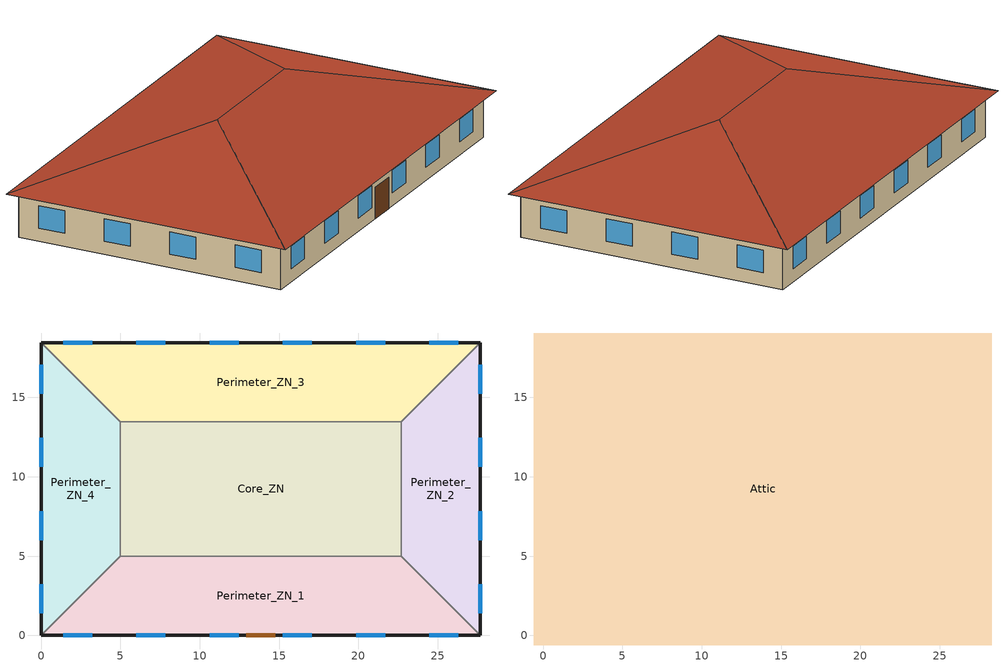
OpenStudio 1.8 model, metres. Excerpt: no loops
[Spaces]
Perimeter_ZN_1
 floor ground: 22.69,5 27.69,0 0,0 5,5 z0
 wall outside: 0,0 27.69,0 z0:3.05
 wall to Perimeter_ZN_4: 5,5 0,0 z0:3.05
 wall to Core_ZN: 22.69,5 5,5 z0:3.05
 wall to Perimeter_ZN_2: 27.69,0 22.69,5 z0:3.05
 window: 1.39,0 3.22,0 / 19.85,0 21.68,0 / 15.24,0 17.07,0 / 6.01,0 7.84,0 / 10.62,0 12.45,0 / 24.47,0 26.3,0 z0.9:2.42
 door: 12.93,0 14.76,0 z0:2.13
Perimeter_ZN_2
 floor ground: 27.69,18.46 27.69,0 22.69,5 22.69,13.46 z0
 wall outside: 27.69,0 27.69,18.46 z0:3.05
 wall to Perimeter_ZN_3: 27.69,18.46 22.69,13.46 z0:3.05
 wall to Core_ZN: 22.69,13.46 22.69,5 z0:3.05
 window: 27.69,1.39 27.69,3.22 / 27.69,10.62 27.69,12.45 / 27.69,15.24 27.69,17.07 / 27.69,6.01 27.69,7.84 z0.9:2.42
Perimeter_ZN_3
 floor ground: 27.69,18.46 22.69,13.46 5,13.46 0,18.46 z0
 wall outside: 27.69,18.46 0,18.46 z0:3.05
 wall to Core_ZN: 5,13.46 22.69,13.46 z0:3.05
 wall to Perimeter_ZN_4: 0,18.46 5,13.46 z0:3.05
 window: 21.68,18.46 19.85,18.46 / 7.84,18.46 6.01,18.46 / 17.07,18.46 15.24,18.46 / 12.45,18.46 10.62,18.46 / 26.3,18.46 24.47,18.46 / 3.22,18.46 1.39,18.46 z0.9:2.42
Perimeter_ZN_4
 floor ground: 0,18.46 5,13.46 5,5 0,0 z0
 wall outside: 0,18.46 0,0 z0:3.05
 wall to Core_ZN: 5,5 5,13.46 z0:3.05
 window: 0,3.22 0,1.39 / 0,12.45 0,10.62 / 0,7.84 0,6.01 / 0,17.07 0,15.24 z0.9:2.42
Core_ZN
 floor ground: 22.69,13.46 22.69,5 5,5 5,13.46 z0
Attic
 floor outside: 28.29,19.06 27.69,18.46 0,18.46 -0.6,19.06 z3.05; -0.6,19.06 0,18.46 0,0 -0.6,-0.6 z3.05; 28.29,19.06 28.29,-0.6 27.69,0 27.69,18.46 z3.05; 27.69,0 28.29,-0.6 -0.6,-0.6 0,0 z3.05
 floor to Perimeter_ZN_4: 0,18.46 5,13.46 5,5 0,0 z3.05
 floor to Perimeter_ZN_1: 22.69,5 27.69,0 0,0 5,5 z3.05
 floor to Perimeter_ZN_2: 27.69,18.46 27.69,0 22.69,5 22.69,13.46 z3.05
 floor to Core_ZN: 22.69,13.46 22.69,5 5,5 5,13.46 z3.05
 floor to Perimeter_ZN_3: 27.69,18.46 22.69,13.46 5,13.46 0,18.46 z3.05
 roof outside: 18.46,9.23,6.33 28.29,-0.6,3.05 28.29,19.06,3.05; 18.46,9.23,6.33 28.29,19.06,3.05 -0.6,19.06,3.05 9.23,9.23,6.33; 9.23,9.23,6.33 -0.6,-0.6,3.05 28.29,-0.6,3.05 18.46,9.23,6.33; 9.23,9.23,6.33 -0.6,19.06,3.05 -0.6,-0.6,3.05
[Site]
Houston Bush Intercontinental_TX_USA: Latitude {deg}=30; Longitude {deg}=-95.37; Time Zone {hr}=-6; Elevation {m}=29; Terrain=City
[Building]
90.1-2010-SmallOffice-ASHRAE 169-2006-2A created: 2015-08-18 13:45:00 -0600: North Axis {deg}=0; Default Construction Set=90.1-2010 - Office - ASHRAE 169-2006-2A
[Site:GroundTemperature:BuildingSurface]
20.38, 20.28, 20.43, 20.62, 20.85, 22.92, 23.46, 23.6, 23.62, 21.54, 20.98, 20.57
[Site:WaterMainsTemperature]
Calculation Method=Correlation; Annual Average Outdoor Air Temperature {C}=20.3167; Maximum Difference In Monthly Average Outdoor Air Temperatures {deltaC}=17.8
[SizingPeriod:DesignDay] Barometric Pressure {Pa}=100977; Sky Clearness=0; Rain Indicator=0; Snow Indicator=0; Day of Month=21; Daylight Saving Time Indicator=0; Humidity Indicating Type=Wetbulb; Dry-Bulb Temperature Range Modifier Type=DefaultMultipliers
Name | Maximum Dry-Bulb Temperature {C} | Daily Dry-Bulb Temperature Range {deltaC} | Humidity Indicating Conditions at Maximum Dry-Bulb {BasedOnField A3} | Wind Speed {m/s} | Wind Direction {deg} | Month | Day Type | Solar Model Indicator | ASHRAE Taub | ASHRAE Taud
Houston Bush Intercontinental Ann Htg 99.6% Condns DB | -1.6 | 0 | -1.6 | 2.8 | 0 | 1 | WinterDesignDay | ASHRAEClearSky
Houston Bush Intercontinental Ann Clg .4% Condns DB=>MWB | 36 | 10.1 | 24.8 | 3.5 | 170 | 7 | SummerDesignDay | ASHRAETau | 0.499 | 1.97
[Material:NoMass] Thermal Absorptance=0.9; Solar Absorptance=0.7
Name | Roughness | Thermal Resistance {m2-K/W} | Visible Absorptance
CP02 CARPET PAD | VeryRough | 0.21648 | 0.8
Typical Insulation R-6.78 | Smooth | 1.19347 | 0.7
Typical Carpet Pad | Smooth | 0.21648 | 0.8
Typical Insulation R-5.89 | Smooth | 1.03652 | 0.7
Typical Insulation R-19.72 | Smooth | 3.4722 | 0.7
Typical Insulation R-0.58 | Smooth | 0.101875 | 0.7
Typical Insulation | Smooth | 0.0282222 | 0.7
[Material]
Name | Roughness | Thickness {m} | Conductivity {W/m-K} | Density {kg/m3} | Specific Heat {J/kg-K} | Thermal Absorptance | Solar Absorptance | Visible Absorptance
100mm Normalweight concrete floor | MediumSmooth | 0.1016 | 2.31 | 2322 | 832
G01 13mm gypsum board | Smooth | 0.0127 | 0.16 | 800 | 1090 | 0.9 | 0.7 | 0.5
4 in. Normalweight Concrete Floor | MediumRough | 0.1016 | 2.31 | 2322 | 832 | 0.9 | 0.7 | 0.7
25mm Stucco | Smooth | 0.0254 | 0.72 | 1856 | 840 | 0.9 | 0.7 | 0.7
5/8 in. Gypsum Board | MediumSmooth | 0.0159 | 0.16 | 800 | 1090 | 0.9 | 0.7 | 0.7
Roof Membrane - Highly Reflective | VeryRough | 0.0095 | 0.16 | 1121.29 | 1460 | 0.75 | 0.45 | 0.7
Metal Roof Surface; F08 Metal surface | Smooth | 0.0008 | 45.28 | 7824 | 500 | 0.9 | 0.7 | 0.7
6 in. Normalweight Concrete Floor | MediumRough | 0.1524 | 2.31 | 2322 | 832 | 0.9 | 0.7 | 0.7
8 in. Concrete Block Basement Wall | MediumRough | 0.2032 | 1.326 | 1842 | 912 | 0.9 | 0.7 | 0.7
G05 25mm wood | MediumSmooth | 0.0254 | 0.15 | 608 | 1630 | 0.9 | 0.5 | 0.5
Std Wood 6inch | MediumSmooth | 0.15 | 0.12 | 540 | 1210 | 0.9 | 0.7 | 0.7
[Construction]
Typical Insulated Exterior Mass Floor R-9.35: Typical Insulation R-6.78, 4 in. Normalweight Concrete Floor, Typical Carpet Pad
Typical Insulated Steel Framed Exterior Wall R-8.06: 25mm Stucco, 5/8 in. Gypsum Board, Typical Insulation R-5.89, 5/8 in. Gypsum Board
Typical IEAD Roof - Highly Reflective R-20.83: Roof Membrane - Highly Reflective, Typical Insulation R-19.72, Metal Roof Surface
Typical Interior Floor: 100mm Normalweight concrete floor, CP02 CARPET PAD
Typical Interior Wall: G01 13mm gypsum board, G01 13mm gypsum board
Typical Interior Ceiling: CP02 CARPET PAD, 100mm Normalweight concrete floor
Typical Insulated Carpeted 6in Slab Floor: 6 in. Normalweight Concrete Floor, Typical Carpet Pad
Typical Insulated Basement Mass Wall: 8 in. Concrete Block Basement Wall
U 0.72 SHGC 0.25 Sgl Ref-B-M Tint 6mm: REF B TINT MID 6MM
Typical Insulated Metal Door R-1.43: F08 Metal surface, Typical Insulation R-0.58
Typical Overhead Door: Typical Insulation
U 1.98 SHGC 0.36 Sgl Ref-B-H Clr 6mm: REF B CLEAR HI 6MM
Typical Interior Window: Clear 3mm
Typical Interior Door; Typical Interior Partition: G05 25mm wood
InteriorFurnishings: Std Wood 6inch
[DefaultConstructionSet]
90.1-2010 - Office - ASHRAE 169-2006-2A: Default Exterior Surface Constructions=Default Surface Constructions 1; Default Interior Surface Constructions=Default Surface Constructions 2; Default Ground Contact Surface Constructions=Default Surface Constructions 3; Default Exterior SubSurface Constructions=Default Sub Surface Constructions 1; Default Interior SubSurface Constructions=Default Sub Surface Constructions 2; Interior Partition Construction=Typical Interior Partition
[DefaultSurfaceConstructions]
Name | Floor Construction | Wall Construction | Roof Ceiling Construction
Default Surface Constructions 1 | Typical Insulated Exterior Mass Floor R-9.35 | Typical Insulated Steel Framed Exterior Wall R-8.06 | Typical IEAD Roof - Highly Reflective R-20.83
Default Surface Constructions 2 | Typical Interior Floor | Typical Interior Wall | Typical Interior Ceiling
Default Surface Constructions 3 | Typical Insulated Carpeted 6in Slab Floor | Typical Insulated Basement Mass Wall
[DefaultSubSurfaceConstructions]
Name | Fixed Window Construction | Operable Window Construction | Door Construction | Overhead Door Construction | Skylight Construction | Tubular Daylight Dome Construction | Tubular Daylight Diffuser Construction
Default Sub Surface Constructions 1 | U 0.72 SHGC 0.25 Sgl Ref-B-M Tint 6mm | U 0.72 SHGC 0.25 Sgl Ref-B-M Tint 6mm | Typical Insulated Metal Door R-1.43 | Typical Overhead Door | U 1.98 SHGC 0.36 Sgl Ref-B-H Clr 6mm | Typical Interior Window | Typical Interior Window
Default Sub Surface Constructions 2 | Typical Interior Window | Typical Interior Window | Typical Interior Door
[WindowMaterial:Glazing] Optical Data Type=SpectralAverage; Infrared Transmittance at Normal Incidence=0; Front Side Infrared Hemispherical Emissivity=0.84; Conductivity {W/m-K}=0.9; Dirt Correction Factor for Solar and Visible Transmittance=1; Solar Diffusing=No
Name | Thickness {m} | Solar Transmittance at Normal Incidence | Front Side Solar Reflectance at Normal Incidence | Back Side Solar Reflectance at Normal Incidence | Visible Transmittance at Normal Incidence | Front Side Visible Reflectance at Normal Incidence | Back Side Visible Reflectance at Normal Incidence | Back Side Infrared Hemispherical Emissivity
REF B TINT MID 6MM | 0.006 | 0.1 | 0.11 | 0.41 | 0.13 | 0.1 | 0.32 | 0.45
REF B CLEAR HI 6MM | 0.006 | 0.24 | 0.16 | 0.32 | 0.3 | 0.16 | 0.29 | 0.6
Clear 3mm | 0.003 | 0.837 | 0.075 | 0.075 | 0.898 | 0.081 | 0.081 | 0.84
[Space]
Name | Space Type | Thermal Zone | Part of Total Floor Area
Perimeter_ZN_1 | 90.1-2010 - Office - WholeBuilding - Sm Office | Perimeter_ZN_1 ZN | Yes
Attic | 90.1-2010 - Office - Attic | Attic ZN | No
Perimeter_ZN_2 | 90.1-2010 - Office - WholeBuilding - Sm Office | Perimeter_ZN_2 ZN | Yes
Perimeter_ZN_3 | 90.1-2010 - Office - WholeBuilding - Sm Office | Perimeter_ZN_3 ZN | Yes
Perimeter_ZN_4 | 90.1-2010 - Office - WholeBuilding - Sm Office | Perimeter_ZN_4 ZN | Yes
Core_ZN | 90.1-2010 - Office - WholeBuilding - Sm Office | Core_ZN ZN | Yes
[SpaceType] Standards Building Type=Office
Name | Default Schedule Set | Design Specification Outdoor Air Object | Standards Space Type
90.1-2010 - Office - WholeBuilding - Sm Office | 90.1-2010 - Office - WholeBuilding - Sm Office Schedule Set | 90.1-2010 - Office - WholeBuilding - Sm Office Ventilation | WholeBuilding - Sm Office
90.1-2010 - Office - Attic | 90.1-2010 - Office - Attic Schedule Set | 90.1-2010 - Office - Attic Ventilation | Attic
[DefaultScheduleSet] Infiltration Schedule=OfficeMedium INFIL_SCH_PNNL
Name | Number of People Schedule | People Activity Level Schedule | Lighting Schedule | Electric Equipment Schedule
90.1-2010 - Office - WholeBuilding - Sm Office Schedule Set | OfficeSmall BLDG_OCC_SCH | OfficeSmall ACTIVITY_SCH | OfficeSmall BLDG_LIGHT_SCH | OfficeSmall BLDG_EQUIP_SCH
90.1-2010 - Office - Attic Schedule Set
[Lights:Definition]
90.1-2010 - Office - WholeBuilding - Sm Office Lights Definition: Design Level Calculation Method=Watts/Area; Watts per Space Floor Area {W/m2}=9.68752; Fraction Radiant=0.7; Fraction Visible=0.2; Return Air Fraction=0
[Lights]
90.1-2010 - Office - WholeBuilding - Sm Office Lights: Lights Definition=90.1-2010 - Office - WholeBuilding - Sm Office Lights Definition; Space or SpaceType=90.1-2010 - Office - WholeBuilding - Sm Office
[DesignSpecification:OutdoorAir] Outdoor Air Method=Sum
Name | Outdoor Air Flow per Floor Area {m3/s-m2}
90.1-2010 - Office - WholeBuilding - Sm Office Ventilation | 0.004318
90.1-2010 - Office - Attic Ventilation
[People:Definition]
90.1-2010 - Office - WholeBuilding - Sm Office People Definition: Number of People Calculation Method=People/Area; People per Space Floor Area {person/m2}=0.0602779; Fraction Radiant=0.3
[People]
90.1-2010 - Office - WholeBuilding - Sm Office People: People Definition=90.1-2010 - Office - WholeBuilding - Sm Office People Definition; Space or SpaceType=90.1-2010 - Office - WholeBuilding - Sm Office
[ElectricEquipment:Definition]
90.1-2010 - Office - WholeBuilding - Sm Office Electric Equipment Definition: Design Level Calculation Method=Watts/Area; Watts per Space Floor Area {W/m2}=6.78126; Fraction Latent=0; Fraction Radiant=0.5; Fraction Lost=0
[ElectricEquipment]
90.1-2010 - Office - WholeBuilding - Sm Office Electric Equipment: Electric Equipment Definition=90.1-2010 - Office - WholeBuilding - Sm Office Electric Equipment Definition; Space or SpaceType=90.1-2010 - Office - WholeBuilding - Sm Office
[ThermostatSetpoint:DualSetpoint]
Name | Heating Setpoint Temperature Schedule | Cooling Setpoint Temperature Schedule
90.1-2010 - Office - WholeBuilding - Sm Office Thermostat | OfficeSmall HTGSETP_SCH_NO_OPTIMUM | OfficeSmall CLGSETP_SCH_NO_OPTIMUM
90.1-2010 - Office - Attic Thermostat
[SpaceInfiltration:DesignFlowRate] Design Flow Rate Calculation Method=Flow/ExteriorArea; Flow per Exterior Surface Area {m3/s-m2}=0.000569573; Constant Term Coefficient=0; Temperature Term Coefficient=0; Velocity Term Coefficient=0.224; Velocity Squared Term Coefficient=0
Name | Space or SpaceType
Perimeter_ZN_1 Infiltration | Perimeter_ZN_1
Perimeter_ZN_2 Infiltration | Perimeter_ZN_2
Perimeter_ZN_3 Infiltration | Perimeter_ZN_3
Perimeter_ZN_4 Infiltration | Perimeter_ZN_4
[InternalMass:Definition]
Internal Mass Definition 1: Construction=InteriorFurnishings; Design Level Calculation Method=SurfaceArea/Area; Surface Area per Space Floor Area=2
[InternalMass] Internal Mass Definition=Internal Mass Definition 1
Name | Space or SpaceType
Perimeter_ZN_1 Mass | Perimeter_ZN_1
Perimeter_ZN_2 Mass | Perimeter_ZN_2
Perimeter_ZN_3 Mass | Perimeter_ZN_3
Perimeter_ZN_4 Mass | Perimeter_ZN_4
Core_ZN Mass | Core_ZN
[ThermalZone] Use Ideal Air Loads=No
Name | Thermostat
Perimeter_ZN_2 ZN; Core_ZN ZN; Perimeter_ZN_1 ZN; Perimeter_ZN_3 ZN; Perimeter_ZN_4 ZN | 90.1-2010 - Office - WholeBuilding - Sm Office Thermostat
Attic ZN | 90.1-2010 - Office - Attic Thermostat
[Sizing:Zone]
Attic ZN: Zone Cooling Design Supply Air Temperature {C}=14; Zone Heating Design Supply Air Temperature {C}=40; Zone Cooling Design Supply Air Humidity Ratio {kg-H2O/kg-air}=0.0085; Zone Heating Design Supply Air Humidity Ratio {kg-H2O/kg-air}=0.008; Cooling Design Air Flow Method=DesignDay; Heating Design Air Flow Method=DesignDay
[AvailabilityManager:Scheduled] Schedule=OfficeSmall HVACOperationSchd
Availability Manager Scheduled 1; Availability Manager Scheduled 2; Availability Manager Scheduled 3; Availability Manager Scheduled 4; Availability Manager Scheduled 5
[AvailabilityManager:NightCycle] Control Type=CycleOnAny
Availability Manager Night Cycle 1; Availability Manager Night Cycle 2; Availability Manager Night Cycle 3; Availability Manager Night Cycle 4; Availability Manager Night Cycle 5
[Exterior:Lights:Definition]
Name | Design Level {W}
Occ Sensing Exterior Lights Def | 896.07
NonDimming Exterior Lights Def | 40.54
[Exterior:Lights] Control Option=AstronomicalClock
Name | Exterior Lights Definition | Schedule
Occ Sensing Exterior Lights Def | Occ Sensing Exterior Lights Def | OfficeSmall Exterior_lighting_schedule_b
NonDimming Exterior Lights Def | NonDimming Exterior Lights Def | OfficeSmall Exterior_lighting_schedule_a
[HeatExchanger:AirToAir:SensibleAndLatent] Availability Schedule=Always On Discrete; Nominal Supply Air Flow Rate {m3/s}=autosize; Sensible Effectiveness at 100% Heating Air Flow=0.7; Latent Effectiveness at 100% Heating Air Flow=0.6; Sensible Effectiveness at 75% Heating Air Flow=0.7; Latent Effectiveness at 75% Heating Air Flow=0.6; Sensible Effectiveness at 100% Cooling Air Flow=0.75; Latent Effectiveness at 100% Cooling Air Flow=0.6; Sensible Effectiveness at 75% Cooling Air Flow=0.75; Latent Effectiveness at 75% Cooling Air Flow=0.6; Supply Air Outlet Temperature Control=Yes; Heat Exchanger Type=Rotary; Frost Control Type=ExhaustOnly; Threshold Temperature {C}=-23.3; Initial Defrost Time Fraction=0.167; Rate of Defrost Time Fraction Increase {1/K}=1.44; Economizer Lockout=Yes
Name | Nominal Electric Power {W}
PSZ-AC-1 ERV | 513.663
PSZ-AC-2 ERV; PSZ-AC-4 ERV | 401.487
PSZ-AC-3 ERV | 258.507
[SetpointManager:OutdoorAirPretreat] Minimum Setpoint Temperature {C}=-99; Maximum Setpoint Temperature {C}=99; Minimum Setpoint Humidity Ratio {kgWater/kgDryAir}=1e-005; Maximum Setpoint Humidity Ratio {kgWater/kgDryAir}=1
Setpoint Manager Outdoor Air Pretreat 1; Setpoint Manager Outdoor Air Pretreat 2; Setpoint Manager Outdoor Air Pretreat 3; Setpoint Manager Outdoor Air Pretreat 4
[Schedule:Ruleset]
Name | Default Day Schedule | Summer Design Day Schedule | Winter Design Day Schedule
OfficeSmall BLDG_LIGHT_SCH | OfficeSmall BLDG_LIGHT_SCH Default | OfficeSmall BLDG_LIGHT_SCH Summer Design Day | OfficeSmall BLDG_LIGHT_SCH Winter Design Day
OfficeSmall BLDG_OCC_SCH | OfficeSmall BLDG_OCC_SCH Default | OfficeSmall BLDG_OCC_SCH Summer Design Day | OfficeSmall BLDG_OCC_SCH Winter Design Day
OfficeSmall ACTIVITY_SCH | OfficeSmall ACTIVITY_SCH Default | OfficeSmall ACTIVITY_SCH Summer Design Day | OfficeSmall ACTIVITY_SCH Winter Design Day
OfficeMedium INFIL_SCH_PNNL | OfficeMedium INFIL_SCH_PNNL Default | OfficeMedium INFIL_SCH_PNNL Summer Design Day | OfficeMedium INFIL_SCH_PNNL Winter Design Day
OfficeSmall BLDG_EQUIP_SCH | OfficeSmall BLDG_EQUIP_SCH Default | OfficeSmall BLDG_EQUIP_SCH Summer Design Day | OfficeSmall BLDG_EQUIP_SCH Winter Design Day
OfficeSmall HTGSETP_SCH_NO_OPTIMUM | OfficeSmall HTGSETP_SCH_NO_OPTIMUM Default | OfficeSmall HTGSETP_SCH_NO_OPTIMUM Summer Design Day | OfficeSmall HTGSETP_SCH_NO_OPTIMUM Winter Design Day
OfficeSmall CLGSETP_SCH_NO_OPTIMUM | OfficeSmall CLGSETP_SCH_NO_OPTIMUM Default | OfficeSmall CLGSETP_SCH_NO_OPTIMUM Summer Design Day | OfficeSmall CLGSETP_SCH_NO_OPTIMUM Winter Design Day
OfficeSmall HVACOperationSchd | OfficeSmall HVACOperationSchd Default | OfficeSmall HVACOperationSchd Summer Design Day | OfficeSmall HVACOperationSchd Winter Design Day
OfficeSmall Exterior_lighting_schedule_b | OfficeSmall Exterior_lighting_schedule_b Default | OfficeSmall Exterior_lighting_schedule_b Summer Design Day | OfficeSmall Exterior_lighting_schedule_b Winter Design Day
OfficeSmall Exterior_lighting_schedule_a | OfficeSmall Exterior_lighting_schedule_a Default | OfficeSmall Exterior_lighting_schedule_a Summer Design Day | OfficeSmall Exterior_lighting_schedule_a Winter Design Day
[Schedule:Day]
OfficeSmall BLDG_LIGHT_SCH Default; OfficeSmall BLDG_LIGHT_SCH Winter Design Day; OfficeSmall BLDG_OCC_SCH Default; OfficeSmall BLDG_OCC_SCH Winter Design Day; OfficeSmall BLDG_EQUIP_SCH Default; OfficeSmall BLDG_EQUIP_SCH Winter Design Day; OfficeSmall HTGSETP_SCH_NO_OPTIMUM Default; OfficeSmall CLGSETP_SCH_NO_OPTIMUM Default; OfficeSmall HVACOperationSchd Default; OfficeSmall HVACOperationSchd Winter Design Day: 24, 0, 0
OfficeSmall BLDG_LIGHT_SCH Summer Design Day; OfficeSmall BLDG_OCC_SCH Summer Design Day; OfficeMedium INFIL_SCH_PNNL Default; OfficeSmall BLDG_EQUIP_SCH Summer Design Day: 24, 0, 1
OfficeSmall BLDG_LIGHT_SCH Summer Design Day 1: 5, 0, 0.18, 7, 0, 0.23, 8, 0, 0.42, 12, 0, 0.9, 13, 0, 0.8, 17, 0, 0.9, 18, 0, 0.61, 20, 0, 0.42, 22, 0, 0.32, 23, 0, 0.23, 24, 0, 0.18
OfficeSmall BLDG_OCC_SCH Summer Design Day 1: 6, 0, 0, 7, 0, 0.11, 8, 0, 0.21, 12, 0, 1, 13, 0, 0.53, 17, 0, 1, 18, 0, 0.32, 22, 0, 0.11, 23, 0, 0.05, 24, 0, 0
OfficeSmall ACTIVITY_SCH Default; OfficeSmall ACTIVITY_SCH Winter Design Day; OfficeSmall ACTIVITY_SCH Summer Design Day: 24, 0, 120
OfficeMedium INFIL_SCH_PNNL Summer Design Day; OfficeMedium INFIL_SCH_PNNL Summer Design Day 1: 6, 0, 1, 22, 0, 0.25, 24, 0, 1
OfficeMedium INFIL_SCH_PNNL Winter Design Day; OfficeMedium INFIL_SCH_PNNL Summer Design Day 2: 6, 0, 1, 18, 0, 0.25, 24, 0, 1
OfficeSmall BLDG_EQUIP_SCH Summer Design Day 1: 8, 0, 0.5, 12, 0, 1, 13, 0, 0.94, 17, 0, 1, 18, 0, 0.5, 24, 0, 0.2
OfficeSmall HTGSETP_SCH_NO_OPTIMUM Summer Design Day: 24, 0, 15.56
OfficeSmall HTGSETP_SCH_NO_OPTIMUM Summer Design Day 1: 6, 0, 15.56, 19, 0, 21.11, 24, 0, 15.56
OfficeSmall HTGSETP_SCH_NO_OPTIMUM Winter Design Day: 24, 0, 21.11
OfficeSmall CLGSETP_SCH_NO_OPTIMUM Summer Design Day: 24, 0, 23.89
OfficeSmall CLGSETP_SCH_NO_OPTIMUM Summer Design Day 1: 6, 0, 29.44, 18, 0, 23.89, 24, 0, 29.44
OfficeSmall CLGSETP_SCH_NO_OPTIMUM Winter Design Day: 24, 0, 29.44
OfficeSmall HVACOperationSchd Summer Design Day; OfficeSmall HVACOperationSchd Summer Design Day 1: 6, 0, 0, 19, 0, 1, 24, 0, 0
OfficeSmall Exterior_lighting_schedule_b Default; OfficeSmall Exterior_lighting_schedule_b Winter Design Day; OfficeSmall Exterior_lighting_schedule_b Summer Design Day: 6, 0, 0.7, 24, 0, 1
OfficeSmall Exterior_lighting_schedule_a Default; OfficeSmall Exterior_lighting_schedule_a Winter Design Day; OfficeSmall Exterior_lighting_schedule_a Summer Design Day: 6, 0, 0, 24, 0, 1
[Schedule:Rule] Date Specification Type=DateRange; Start Month=1; Start Day=1; End Month=12; End Day=31
Name | Schedule Ruleset | Rule Order | Day Schedule | Apply Monday | Apply Tuesday | Apply Wednesday | Apply Thursday | Apply Friday | Apply Saturday
Schedule Rule 1 | OfficeSmall BLDG_LIGHT_SCH | 0 | OfficeSmall BLDG_LIGHT_SCH Summer Design Day 1 | Yes | Yes | Yes | Yes | Yes
Schedule Rule 2 | OfficeSmall BLDG_OCC_SCH | 0 | OfficeSmall BLDG_OCC_SCH Summer Design Day 1 | Yes | Yes | Yes | Yes | Yes
Schedule Rule 3 | OfficeMedium INFIL_SCH_PNNL | 1 | OfficeMedium INFIL_SCH_PNNL Summer Design Day 1 | Yes | Yes | Yes | Yes | Yes
Schedule Rule 4 | OfficeMedium INFIL_SCH_PNNL | 0 | OfficeMedium INFIL_SCH_PNNL Summer Design Day 2 |  |  |  |  |  | Yes
Schedule Rule 5 | OfficeSmall BLDG_EQUIP_SCH | 0 | OfficeSmall BLDG_EQUIP_SCH Summer Design Day 1 | Yes | Yes | Yes | Yes | Yes
Schedule Rule 6 | OfficeSmall HTGSETP_SCH_NO_OPTIMUM | 0 | OfficeSmall HTGSETP_SCH_NO_OPTIMUM Summer Design Day 1 | Yes | Yes | Yes | Yes | Yes
Schedule Rule 7 | OfficeSmall CLGSETP_SCH_NO_OPTIMUM | 0 | OfficeSmall CLGSETP_SCH_NO_OPTIMUM Summer Design Day 1 | Yes | Yes | Yes | Yes | Yes
Schedule Rule 8 | OfficeSmall HVACOperationSchd | 0 | OfficeSmall HVACOperationSchd Summer Design Day 1 | Yes | Yes | Yes | Yes | Yes
[Schedule:Constant]
Always On Discrete: Value=1
